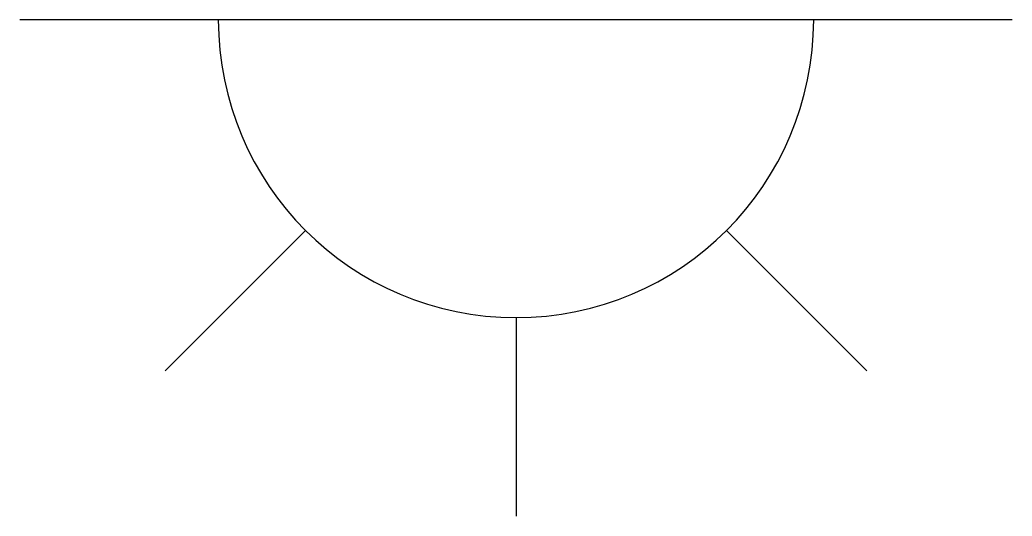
# Model space of a CAD drawing. Extents: x 2.25 to 4.75, y 14.88 to 16.12.
import ezdxf

# ---------------------------------------------------------------- set-up
doc = ezdxf.new("R2010")
doc.units = 0

msp = doc.modelspace()

# ---------------------------------------------------------------- linework, layer by layer
for p, q in [((4.75, 16.125), (2.25, 16.125)), ((2.9697, 15.5947), (2.6161, 15.2411)), ((4.0303, 15.5947), (4.3839, 15.2411)), ((3.5, 15.375), (3.5, 14.875))]:
    msp.add_line(p, q)
msp.add_arc((3.5, 16.125), 0.75, 180, 0)

doc.saveas('drawing.dxf')
